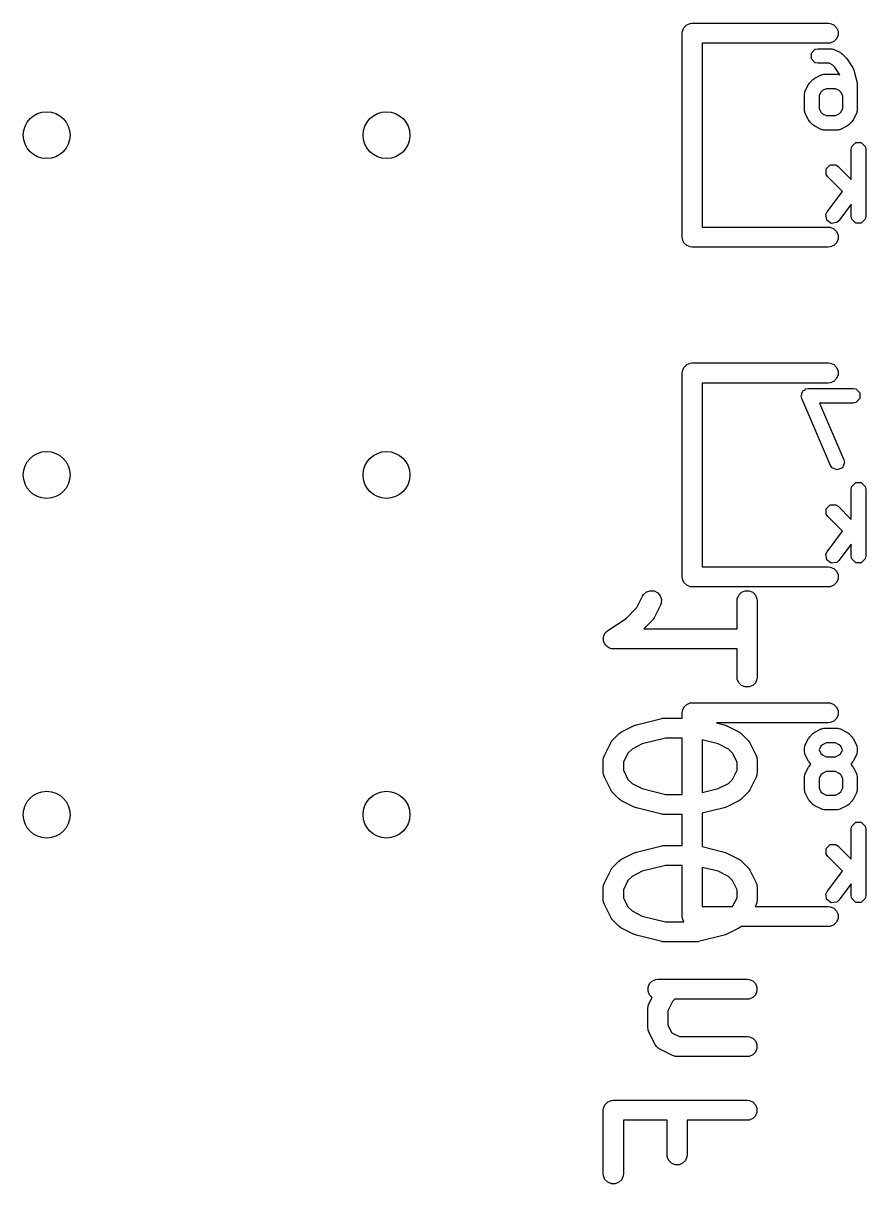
# Model space of a CAD drawing. Extents: x 0.39 to 2.96, y 0.39 to 3.78.
# Drawn here: x 2.4031 to 2.6511, y 2.6014 to 2.943 of the extents above; entities that cross this region are included whole.
import ezdxf

# ---------------------------------------------------------------- set-up
doc = ezdxf.new("R2010")
doc.units = 0
doc.header["$MEASUREMENT"] = 0
doc.layers.add('BLACK', color=7, linetype='CONTINUOUS')

msp = doc.modelspace()

# ---------------------------------------------------------------- linework, layer by layer
at = {"layer": 'BLACK', "linetype": 'CONTINUOUS'}
for p, q in [((2.5971, 2.94058), (2.59754, 2.94164)), ((2.59754, 2.94164), (2.59836, 2.94246)), ((2.59836, 2.94246), (2.59942, 2.9429)), ((2.59942, 2.9429), (2.6, 2.94295)), ((2.6, 2.94295), (2.64, 2.94295)), ((2.64, 2.94295), (2.64058, 2.9429)), ((2.64058, 2.9429), (2.64164, 2.94246)), ((2.64164, 2.94246), (2.64246, 2.94164)), ((2.64246, 2.94164), (2.6429, 2.94058)), ((2.59705, 2.94), (2.5971, 2.94058)), ((2.59705, 2.88), (2.59705, 2.94)), ((2.64246, 2.93836), (2.64164, 2.93754)), ((2.6429, 2.93942), (2.64246, 2.93836)), ((2.6429, 2.94058), (2.6429, 2.93942)), ((2.64, 2.93705), (2.60295, 2.93705)), ((2.60295, 2.93705), (2.60295, 2.88295)), ((2.63503, 2.93413), (2.63619, 2.9353)), ((2.63619, 2.9353), (2.63702, 2.93546)), ((2.63702, 2.93546), (2.64077, 2.93546)), ((2.64058, 2.9371), (2.64, 2.93705)), ((2.64164, 2.93754), (2.64058, 2.9371)), ((2.64077, 2.93546), (2.64087, 2.93544)), ((2.64087, 2.93544), (2.64092, 2.93545)), ((2.64092, 2.93545), (2.64125, 2.93536)), ((2.64125, 2.93536), (2.64159, 2.9353)), ((2.64159, 2.9353), (2.64163, 2.93526)), ((2.64163, 2.93526), (2.64173, 2.93523)), ((2.64173, 2.93523), (2.64361, 2.93429)), ((2.64361, 2.93429), (2.64388, 2.93408)), ((2.63503, 2.93249), (2.63503, 2.93413)), ((2.63619, 2.93132), (2.63503, 2.93249)), ((2.63702, 2.93116), (2.63619, 2.93132)), ((2.64026, 2.93116), (2.63702, 2.93116)), ((2.64137, 2.9306), (2.64026, 2.93116)), ((2.64388, 2.93408), (2.64417, 2.93389)), ((2.64417, 2.93389), (2.6451, 2.93295)), ((2.6451, 2.93295), (2.64522, 2.93278)), ((2.64522, 2.93278), (2.64537, 2.93263)), ((2.64537, 2.93263), (2.64725, 2.92981)), ((2.63606, 2.92679), (2.63793, 2.92773)), ((2.63793, 2.92773), (2.63804, 2.92776)), ((2.63804, 2.92776), (2.63807, 2.92779)), ((2.63807, 2.92779), (2.63841, 2.92786)), ((2.63841, 2.92786), (2.63874, 2.92795)), ((2.63874, 2.92795), (2.63879, 2.92793)), ((2.63879, 2.92793), (2.63889, 2.92796)), ((2.63889, 2.92796), (2.64265, 2.92796)), ((2.64191, 2.93006), (2.64137, 2.9306)), ((2.64342, 2.9278), (2.64191, 2.93006)), ((2.64265, 2.92796), (2.64275, 2.92793)), ((2.64275, 2.92793), (2.6428, 2.92795)), ((2.6428, 2.92795), (2.64313, 2.92786)), ((2.64313, 2.92786), (2.64342, 2.9278)), ((2.64725, 2.92981), (2.64739, 2.92947)), ((2.64739, 2.92947), (2.64755, 2.92914)), ((2.64755, 2.92914), (2.64848, 2.92539)), ((2.63322, 2.92301), (2.63416, 2.92489)), ((2.63416, 2.92489), (2.63437, 2.92516)), ((2.63437, 2.92516), (2.63456, 2.92545)), ((2.63456, 2.92545), (2.6355, 2.92639)), ((2.6355, 2.92639), (2.63578, 2.92658)), ((2.63578, 2.92658), (2.63606, 2.92679)), ((2.64848, 2.92539), (2.6485, 2.92513)), ((2.6485, 2.92513), (2.64855, 2.92487)), ((2.64855, 2.92487), (2.64855, 2.91736)), ((2.63299, 2.92205), (2.63301, 2.92216)), ((2.63299, 2.91736), (2.63299, 2.92205)), ((2.633, 2.92221), (2.63309, 2.92254)), ((2.63301, 2.92216), (2.633, 2.92221)), ((2.63309, 2.92254), (2.63315, 2.92288)), ((2.63315, 2.92288), (2.63319, 2.92291)), ((2.63319, 2.92291), (2.63322, 2.92301)), ((2.63785, 2.92266), (2.63729, 2.92155)), ((2.63729, 2.92155), (2.63729, 2.91787)), ((2.63829, 2.9231), (2.63785, 2.92266)), ((2.6394, 2.92366), (2.63829, 2.9231)), ((2.64214, 2.92366), (2.6394, 2.92366)), ((2.64325, 2.9231), (2.64214, 2.92366)), ((2.64369, 2.92266), (2.64325, 2.9231)), ((2.64425, 2.92155), (2.64369, 2.92266)), ((2.64425, 2.91787), (2.64425, 2.92155)), ((2.63301, 2.91726), (2.63299, 2.91736)), ((2.633, 2.91721), (2.63301, 2.91726)), ((2.63309, 2.91688), (2.633, 2.91721)), ((2.63729, 2.91787), (2.63785, 2.91676)), ((2.64369, 2.91676), (2.64425, 2.91787)), ((2.64854, 2.91721), (2.64845, 2.91688)), ((2.64855, 2.91736), (2.64853, 2.91726)), ((2.64853, 2.91726), (2.64854, 2.91721)), ((2.63315, 2.91654), (2.63309, 2.91688)), ((2.63319, 2.9165), (2.63315, 2.91654)), ((2.63322, 2.9164), (2.63319, 2.9165)), ((2.63416, 2.91452), (2.63322, 2.9164)), ((2.63437, 2.91425), (2.63416, 2.91452)), ((2.63456, 2.91397), (2.63437, 2.91425)), ((2.6355, 2.91303), (2.63456, 2.91397)), ((2.63785, 2.91676), (2.63829, 2.91632)), ((2.63829, 2.91632), (2.6394, 2.91576)), ((2.6394, 2.91576), (2.64214, 2.91576)), ((2.64214, 2.91576), (2.64325, 2.91632)), ((2.64325, 2.91632), (2.64369, 2.91676)), ((2.64698, 2.91397), (2.64604, 2.91303)), ((2.64717, 2.91425), (2.64698, 2.91397)), ((2.64738, 2.91452), (2.64717, 2.91425)), ((2.64832, 2.9164), (2.64738, 2.91452)), ((2.64835, 2.9165), (2.64832, 2.9164)), ((2.64838, 2.91654), (2.64835, 2.9165)), ((2.64845, 2.91688), (2.64838, 2.91654)), ((2.63578, 2.91284), (2.6355, 2.91303)), ((2.63606, 2.91263), (2.63578, 2.91284)), ((2.63793, 2.91169), (2.63606, 2.91263)), ((2.63804, 2.91166), (2.63793, 2.91169)), ((2.63807, 2.91162), (2.63804, 2.91166)), ((2.63841, 2.91156), (2.63807, 2.91162)), ((2.63874, 2.91147), (2.63841, 2.91156)), ((2.63879, 2.91148), (2.63874, 2.91147)), ((2.63889, 2.91146), (2.63879, 2.91148)), ((2.64265, 2.91146), (2.63889, 2.91146)), ((2.64275, 2.91148), (2.64265, 2.91146)), ((2.6428, 2.91147), (2.64275, 2.91148)), ((2.64313, 2.91156), (2.6428, 2.91147)), ((2.64347, 2.91162), (2.64313, 2.91156)), ((2.6435, 2.91166), (2.64347, 2.91162)), ((2.64361, 2.91169), (2.6435, 2.91166)), ((2.64548, 2.91263), (2.64361, 2.91169)), ((2.64576, 2.91284), (2.64548, 2.91263)), ((2.64604, 2.91303), (2.64576, 2.91284)), ((2.64692, 2.90663), (2.64808, 2.9078)), ((2.64808, 2.9078), (2.64973, 2.9078)), ((2.64973, 2.9078), (2.65089, 2.90663)), ((2.64675, 2.90581), (2.64692, 2.90663)), ((2.64675, 2.89693), (2.64675, 2.90581)), ((2.65089, 2.90663), (2.65105, 2.90581)), ((2.65105, 2.90581), (2.65105, 2.88611)), ((2.63941, 2.90007), (2.64057, 2.90123)), ((2.64057, 2.90123), (2.64222, 2.90123)), ((2.64222, 2.90123), (2.64292, 2.90076)), ((2.64292, 2.90076), (2.64675, 2.89693)), ((2.63941, 2.89842), (2.63941, 2.90007)), ((2.63988, 2.89772), (2.63941, 2.89842)), ((2.64419, 2.89341), (2.63988, 2.89772)), ((2.63968, 2.8874), (2.64419, 2.89341)), ((2.63931, 2.88664), (2.63968, 2.8874)), ((2.63955, 2.88501), (2.63931, 2.88664)), ((2.64675, 2.88967), (2.64312, 2.88482)), ((2.64675, 2.88611), (2.64675, 2.88967)), ((2.64086, 2.88403), (2.63955, 2.88501)), ((2.64249, 2.88426), (2.64086, 2.88403)), ((2.64312, 2.88482), (2.64249, 2.88426)), ((2.64692, 2.88529), (2.64675, 2.88611)), ((2.64808, 2.88412), (2.64692, 2.88529)), ((2.64973, 2.88412), (2.64808, 2.88412)), ((2.65089, 2.88529), (2.64973, 2.88412)), ((2.65105, 2.88611), (2.65089, 2.88529)), ((2.5971, 2.87942), (2.59705, 2.88)), ((2.60295, 2.88295), (2.64, 2.88295)), ((2.64, 2.88295), (2.64058, 2.8829)), ((2.64058, 2.8829), (2.64164, 2.88246)), ((2.64164, 2.88246), (2.64246, 2.88164)), ((2.64246, 2.88164), (2.6429, 2.88058)), ((2.6429, 2.88058), (2.6429, 2.87942)), ((2.59754, 2.87836), (2.5971, 2.87942)), ((2.59836, 2.87754), (2.59754, 2.87836)), ((2.59942, 2.8771), (2.59836, 2.87754)), ((2.6, 2.87705), (2.59942, 2.8771)), ((2.64, 2.87705), (2.6, 2.87705)), ((2.64058, 2.8771), (2.64, 2.87705)), ((2.64164, 2.87754), (2.64058, 2.8771)), ((2.64246, 2.87836), (2.64164, 2.87754)), ((2.6429, 2.87942), (2.64246, 2.87836)), ((2.59754, 2.84164), (2.59836, 2.84246)), ((2.59836, 2.84246), (2.59942, 2.8429)), ((2.59942, 2.8429), (2.6, 2.84295)), ((2.6, 2.84295), (2.64, 2.84295)), ((2.64, 2.84295), (2.64058, 2.8429)), ((2.64058, 2.8429), (2.64164, 2.84246)), ((2.64164, 2.84246), (2.64246, 2.84164)), ((2.59705, 2.84), (2.5971, 2.84058)), ((2.59705, 2.78), (2.59705, 2.84)), ((2.5971, 2.84058), (2.59754, 2.84164)), ((2.64246, 2.84164), (2.6429, 2.84058)), ((2.6429, 2.83942), (2.64246, 2.83836)), ((2.6429, 2.84058), (2.6429, 2.83942)), ((2.64, 2.83705), (2.60295, 2.83705)), ((2.60295, 2.83705), (2.60295, 2.78295)), ((2.63307, 2.83499), (2.63338, 2.8353)), ((2.63338, 2.8353), (2.63415, 2.83545)), ((2.63415, 2.83545), (2.63418, 2.83546)), ((2.63418, 2.83546), (2.63418, 2.83546)), ((2.63418, 2.83546), (2.6342, 2.83546)), ((2.6342, 2.83546), (2.64734, 2.83546)), ((2.64058, 2.8371), (2.64, 2.83705)), ((2.64164, 2.83754), (2.64058, 2.8371)), ((2.64246, 2.83836), (2.64164, 2.83754)), ((2.64734, 2.83546), (2.64816, 2.8353)), ((2.64816, 2.8353), (2.64932, 2.83413)), ((2.63205, 2.83328), (2.63222, 2.83369)), ((2.63222, 2.83251), (2.63205, 2.83328)), ((2.63222, 2.83413), (2.63251, 2.83443)), ((2.63222, 2.83369), (2.63222, 2.83413)), ((2.63222, 2.83249), (2.63222, 2.83251)), ((2.63222, 2.83248), (2.63222, 2.83249)), ((2.63223, 2.83246), (2.63222, 2.83248)), ((2.64067, 2.81276), (2.63223, 2.83246)), ((2.63251, 2.83443), (2.63266, 2.83481)), ((2.63266, 2.83481), (2.63307, 2.83499)), ((2.64932, 2.83249), (2.64816, 2.83132)), ((2.64932, 2.83413), (2.64932, 2.83249)), ((2.64734, 2.83116), (2.63746, 2.83116)), ((2.63746, 2.83116), (2.64462, 2.81446)), ((2.64816, 2.83132), (2.64734, 2.83116)), ((2.64114, 2.81207), (2.64067, 2.81276)), ((2.64267, 2.81146), (2.64114, 2.81207)), ((2.64418, 2.81211), (2.64267, 2.81146)), ((2.6448, 2.81364), (2.64418, 2.81211)), ((2.64462, 2.81446), (2.6448, 2.81364)), ((2.64675, 2.80581), (2.64692, 2.80663)), ((2.64675, 2.79693), (2.64675, 2.80581)), ((2.64692, 2.80663), (2.64808, 2.8078)), ((2.64808, 2.8078), (2.64973, 2.8078)), ((2.64973, 2.8078), (2.65089, 2.80663)), ((2.65089, 2.80663), (2.65105, 2.80581)), ((2.65105, 2.80581), (2.65105, 2.78611)), ((2.63941, 2.80007), (2.64057, 2.80123)), ((2.64057, 2.80123), (2.64222, 2.80123)), ((2.64222, 2.80123), (2.64292, 2.80076)), ((2.63941, 2.79842), (2.63941, 2.80007)), ((2.63988, 2.79772), (2.63941, 2.79842)), ((2.64419, 2.79341), (2.63988, 2.79772)), ((2.64292, 2.80076), (2.64675, 2.79693)), ((2.63968, 2.7874), (2.64419, 2.79341)), ((2.63931, 2.78664), (2.63968, 2.7874)), ((2.64675, 2.78967), (2.64312, 2.78482)), ((2.64675, 2.78611), (2.64675, 2.78967)), ((2.63955, 2.78501), (2.63931, 2.78664)), ((2.64086, 2.78403), (2.63955, 2.78501)), ((2.64249, 2.78426), (2.64086, 2.78403)), ((2.64312, 2.78482), (2.64249, 2.78426)), ((2.64692, 2.78529), (2.64675, 2.78611)), ((2.64808, 2.78412), (2.64692, 2.78529)), ((2.64973, 2.78412), (2.64808, 2.78412)), ((2.65089, 2.78529), (2.64973, 2.78412)), ((2.65105, 2.78611), (2.65089, 2.78529)), ((2.60295, 2.78295), (2.64, 2.78295)), ((2.64, 2.78295), (2.64058, 2.7829)), ((2.64058, 2.7829), (2.64164, 2.78246)), ((2.64164, 2.78246), (2.64246, 2.78164)), ((2.64246, 2.78164), (2.6429, 2.78058)), ((2.6429, 2.78058), (2.6429, 2.77942)), ((2.5971, 2.77942), (2.59705, 2.78)), ((2.59754, 2.77836), (2.5971, 2.77942)), ((2.59836, 2.77754), (2.59754, 2.77836)), ((2.59942, 2.7771), (2.59836, 2.77754)), ((2.64164, 2.77754), (2.64058, 2.7771)), ((2.64246, 2.77836), (2.64164, 2.77754)), ((2.6429, 2.77942), (2.64246, 2.77836)), ((2.58371, 2.77099), (2.58537, 2.77431)), ((2.58537, 2.77431), (2.58568, 2.7748)), ((2.58568, 2.7748), (2.58655, 2.77556)), ((2.58655, 2.77556), (2.58764, 2.77592)), ((2.58764, 2.77592), (2.58879, 2.77584)), ((2.58879, 2.77584), (2.58982, 2.77532)), ((2.58982, 2.77532), (2.59058, 2.77445)), ((2.59058, 2.77445), (2.59094, 2.77336)), ((2.6, 2.77705), (2.59942, 2.7771)), ((2.64, 2.77705), (2.6, 2.77705)), ((2.61324, 2.77357), (2.61368, 2.77463)), ((2.61368, 2.77463), (2.61449, 2.77545)), ((2.61449, 2.77545), (2.61556, 2.77589)), ((2.61556, 2.77589), (2.61671, 2.77589)), ((2.61671, 2.77589), (2.61777, 2.77545)), ((2.61777, 2.77545), (2.61859, 2.77463)), ((2.61859, 2.77463), (2.61903, 2.77357)), ((2.64058, 2.7771), (2.64, 2.77705)), ((2.58051, 2.76779), (2.58371, 2.77099)), ((2.59065, 2.77167), (2.58878, 2.76792)), ((2.59086, 2.77221), (2.59065, 2.77167)), ((2.59094, 2.77336), (2.59086, 2.77221)), ((2.61318, 2.77299), (2.61324, 2.77357)), ((2.61318, 2.76469), (2.61318, 2.77299)), ((2.61903, 2.77357), (2.61909, 2.77299)), ((2.61909, 2.77299), (2.61909, 2.75049)), ((2.57513, 2.7642), (2.58051, 2.76779)), ((2.58823, 2.76715), (2.58577, 2.76469)), ((2.58841, 2.76738), (2.58823, 2.76715)), ((2.58847, 2.76743), (2.58841, 2.76738)), ((2.58853, 2.76752), (2.58847, 2.76743)), ((2.58859, 2.7676), (2.58853, 2.76752)), ((2.58862, 2.76767), (2.58859, 2.7676)), ((2.58878, 2.76792), (2.58862, 2.76767)), ((2.57431, 2.76338), (2.57452, 2.76359)), ((2.57452, 2.76359), (2.57468, 2.76383)), ((2.57468, 2.76383), (2.57512, 2.76419)), ((2.57512, 2.76419), (2.57512, 2.7642)), ((2.57512, 2.7642), (2.57512, 2.7642)), ((2.57512, 2.7642), (2.57513, 2.7642)), ((2.58577, 2.76469), (2.61318, 2.76469)), ((2.57381, 2.76174), (2.57387, 2.76203)), ((2.57387, 2.76146), (2.57381, 2.76174)), ((2.57387, 2.76232), (2.57398, 2.76259)), ((2.57387, 2.76203), (2.57387, 2.76232)), ((2.57387, 2.76117), (2.57387, 2.76146)), ((2.57398, 2.7609), (2.57387, 2.76117)), ((2.57398, 2.76259), (2.57404, 2.76287)), ((2.57403, 2.76061), (2.57398, 2.7609)), ((2.5742, 2.76037), (2.57403, 2.76061)), ((2.57404, 2.76287), (2.5742, 2.76311)), ((2.5742, 2.76311), (2.57431, 2.76338)), ((2.57431, 2.7601), (2.5742, 2.76037)), ((2.57451, 2.7599), (2.57431, 2.7601)), ((2.57467, 2.75966), (2.57451, 2.7599)), ((2.57492, 2.75949), (2.57467, 2.75966)), ((2.57512, 2.75929), (2.57492, 2.75949)), ((2.57539, 2.75918), (2.57512, 2.75929)), ((2.57563, 2.75901), (2.57539, 2.75918)), ((2.57592, 2.75896), (2.57563, 2.75901)), ((2.57619, 2.75885), (2.57592, 2.75896)), ((2.57676, 2.75879), (2.57619, 2.75885)), ((2.61318, 2.75879), (2.57676, 2.75879)), ((2.57676, 2.75879), (2.57676, 2.75879)), ((2.57676, 2.75879), (2.57676, 2.75879)), ((2.57676, 2.75879), (2.57676, 2.75879)), ((2.61318, 2.75049), (2.61318, 2.75879)), ((2.61324, 2.74992), (2.61318, 2.75049)), ((2.61368, 2.74885), (2.61324, 2.74992)), ((2.61903, 2.74992), (2.61859, 2.74885)), ((2.61909, 2.75049), (2.61903, 2.74992)), ((2.61449, 2.74804), (2.61368, 2.74885)), ((2.61556, 2.7476), (2.61449, 2.74804)), ((2.61671, 2.7476), (2.61556, 2.7476)), ((2.61777, 2.74804), (2.61671, 2.7476)), ((2.61859, 2.74885), (2.61777, 2.74804)), ((2.59942, 2.7429), (2.6, 2.74295)), ((2.6, 2.74295), (2.64, 2.74295)), ((2.64, 2.74295), (2.64058, 2.7429)), ((2.59705, 2.74), (2.5971, 2.74058)), ((2.59705, 2.73845), (2.59705, 2.74)), ((2.5971, 2.74058), (2.59754, 2.74164)), ((2.59754, 2.74164), (2.59836, 2.74246)), ((2.59836, 2.74246), (2.59942, 2.7429)), ((2.64058, 2.7429), (2.64164, 2.74246)), ((2.64164, 2.74246), (2.64246, 2.74164)), ((2.64246, 2.74164), (2.6429, 2.74058)), ((2.6429, 2.74058), (2.6429, 2.73942)), ((2.57919, 2.73439), (2.58294, 2.73626)), ((2.58294, 2.73626), (2.58298, 2.73628)), ((2.58298, 2.73628), (2.583, 2.73629)), ((2.583, 2.73629), (2.58324, 2.73638)), ((2.58324, 2.73638), (2.58348, 2.73647)), ((2.58348, 2.73647), (2.5835, 2.73647)), ((2.5835, 2.73647), (2.58355, 2.73648)), ((2.58355, 2.73648), (2.59105, 2.73836)), ((2.59105, 2.73836), (2.59115, 2.73837)), ((2.59115, 2.73837), (2.59119, 2.73839)), ((2.59119, 2.73839), (2.5914, 2.73841)), ((2.5914, 2.73841), (2.59162, 2.73844)), ((2.59162, 2.73844), (2.59166, 2.73844)), ((2.59166, 2.73844), (2.59176, 2.73845)), ((2.59176, 2.73845), (2.59705, 2.73845)), ((2.64, 2.73705), (2.6071, 2.73705)), ((2.6071, 2.73705), (2.60935, 2.73648)), ((2.60935, 2.73648), (2.60939, 2.73647)), ((2.60939, 2.73647), (2.60941, 2.73647)), ((2.60941, 2.73647), (2.60965, 2.73638)), ((2.60965, 2.73638), (2.6099, 2.73629)), ((2.6099, 2.73629), (2.60991, 2.73628)), ((2.60991, 2.73628), (2.60996, 2.73626)), ((2.60996, 2.73626), (2.6137, 2.73439)), ((2.64058, 2.7371), (2.64, 2.73705)), ((2.64164, 2.73754), (2.64058, 2.7371)), ((2.64246, 2.73836), (2.64164, 2.73754)), ((2.6429, 2.73942), (2.64246, 2.73836)), ((2.57655, 2.73196), (2.57843, 2.73383)), ((2.57843, 2.73383), (2.57865, 2.73402)), ((2.57865, 2.73402), (2.5787, 2.73408)), ((2.5787, 2.73408), (2.57879, 2.73413)), ((2.57879, 2.73413), (2.57887, 2.7342)), ((2.57887, 2.7342), (2.57894, 2.73423)), ((2.57894, 2.73423), (2.57919, 2.73439)), ((2.6137, 2.73439), (2.61395, 2.73423)), ((2.61395, 2.73423), (2.61402, 2.7342)), ((2.61402, 2.7342), (2.61411, 2.73413)), ((2.61411, 2.73413), (2.61419, 2.73408)), ((2.61419, 2.73408), (2.61425, 2.73402)), ((2.61425, 2.73402), (2.61447, 2.73383)), ((2.61447, 2.73383), (2.61635, 2.73196)), ((2.63437, 2.73267), (2.63456, 2.73295)), ((2.63456, 2.73295), (2.6355, 2.73389)), ((2.6355, 2.73389), (2.63578, 2.73408)), ((2.63578, 2.73408), (2.63606, 2.73429)), ((2.63606, 2.73429), (2.63793, 2.73523)), ((2.63793, 2.73523), (2.63804, 2.73526)), ((2.63804, 2.73526), (2.63807, 2.7353)), ((2.63807, 2.7353), (2.63841, 2.73536)), ((2.63841, 2.73536), (2.63874, 2.73545)), ((2.63874, 2.73545), (2.63879, 2.73544)), ((2.63879, 2.73544), (2.63889, 2.73546)), ((2.63889, 2.73546), (2.64265, 2.73546)), ((2.64265, 2.73546), (2.64275, 2.73544)), ((2.64275, 2.73544), (2.6428, 2.73545)), ((2.6428, 2.73545), (2.64313, 2.73536)), ((2.64313, 2.73536), (2.64347, 2.7353)), ((2.64347, 2.7353), (2.6435, 2.73526)), ((2.6435, 2.73526), (2.64361, 2.73523)), ((2.64361, 2.73523), (2.64548, 2.73429)), ((2.64548, 2.73429), (2.64576, 2.73408)), ((2.64576, 2.73408), (2.64604, 2.73389)), ((2.64604, 2.73389), (2.64698, 2.73295)), ((2.64698, 2.73295), (2.64717, 2.73267)), ((2.57412, 2.72744), (2.576, 2.73119)), ((2.576, 2.73119), (2.57615, 2.73144)), ((2.57615, 2.73144), (2.57618, 2.73151)), ((2.57618, 2.73151), (2.57625, 2.73159)), ((2.57625, 2.73159), (2.57631, 2.73168)), ((2.57631, 2.73168), (2.57636, 2.73173)), ((2.57636, 2.73173), (2.57655, 2.73196)), ((2.58226, 2.72932), (2.58107, 2.72812)), ((2.58529, 2.73083), (2.58226, 2.72932)), ((2.59213, 2.73254), (2.58529, 2.73083)), ((2.59705, 2.73254), (2.59213, 2.73254)), ((2.59705, 2.71595), (2.59705, 2.73254)), ((2.6076, 2.73083), (2.60295, 2.732)), ((2.60295, 2.732), (2.60295, 2.7165)), ((2.61064, 2.72932), (2.6076, 2.73083)), ((2.61183, 2.72812), (2.61064, 2.72932)), ((2.61635, 2.73196), (2.61653, 2.73173)), ((2.61653, 2.73173), (2.61659, 2.73168)), ((2.61659, 2.73168), (2.61665, 2.73159)), ((2.61665, 2.73159), (2.61671, 2.73151)), ((2.61671, 2.73151), (2.61674, 2.73144)), ((2.61674, 2.73144), (2.6169, 2.73119)), ((2.6169, 2.73119), (2.61877, 2.72744)), ((2.63299, 2.72956), (2.63301, 2.72966)), ((2.63299, 2.72862), (2.63299, 2.72956)), ((2.633, 2.72971), (2.63309, 2.73004)), ((2.63301, 2.72966), (2.633, 2.72971)), ((2.63309, 2.73004), (2.63315, 2.73038)), ((2.63315, 2.73038), (2.63319, 2.73042)), ((2.63319, 2.73042), (2.63322, 2.73052)), ((2.63322, 2.73052), (2.63416, 2.7324)), ((2.63416, 2.7324), (2.63437, 2.73267)), ((2.63785, 2.73016), (2.63731, 2.72909)), ((2.63829, 2.7306), (2.63785, 2.73016)), ((2.6394, 2.73116), (2.63829, 2.7306)), ((2.64214, 2.73116), (2.6394, 2.73116)), ((2.64325, 2.7306), (2.64214, 2.73116)), ((2.64369, 2.73016), (2.64325, 2.7306)), ((2.64423, 2.72909), (2.64369, 2.73016)), ((2.64717, 2.73267), (2.64738, 2.7324)), ((2.64738, 2.7324), (2.64832, 2.73052)), ((2.64832, 2.73052), (2.64835, 2.73042)), ((2.64835, 2.73042), (2.64838, 2.73038)), ((2.64838, 2.73038), (2.64845, 2.73004)), ((2.64845, 2.73004), (2.64854, 2.72971)), ((2.64854, 2.72971), (2.64853, 2.72966)), ((2.64853, 2.72966), (2.64855, 2.72956)), ((2.64855, 2.72956), (2.64855, 2.72862)), ((2.57381, 2.72612), (2.57387, 2.7267)), ((2.57381, 2.72237), (2.57381, 2.72612)), ((2.57387, 2.7267), (2.57391, 2.7268)), ((2.57391, 2.7268), (2.57392, 2.7269)), ((2.57392, 2.7269), (2.57412, 2.72744)), ((2.58107, 2.72812), (2.57972, 2.72542)), ((2.61318, 2.72542), (2.61183, 2.72812)), ((2.61877, 2.72744), (2.61898, 2.7269)), ((2.61898, 2.7269), (2.61899, 2.7268)), ((2.61899, 2.7268), (2.61903, 2.7267)), ((2.61903, 2.7267), (2.61909, 2.72612)), ((2.61909, 2.72612), (2.61909, 2.72237)), ((2.63301, 2.72851), (2.63299, 2.72862)), ((2.633, 2.72847), (2.63301, 2.72851)), ((2.63309, 2.72813), (2.633, 2.72847)), ((2.63315, 2.7278), (2.63309, 2.72813)), ((2.63319, 2.72776), (2.63315, 2.7278)), ((2.63322, 2.72766), (2.63319, 2.72776)), ((2.63416, 2.72578), (2.63322, 2.72766)), ((2.63731, 2.72909), (2.63785, 2.72802)), ((2.63785, 2.72802), (2.63829, 2.72757)), ((2.63829, 2.72757), (2.6394, 2.72702)), ((2.6394, 2.72702), (2.64214, 2.72702)), ((2.64214, 2.72702), (2.64325, 2.72757)), ((2.64325, 2.72757), (2.64369, 2.72802)), ((2.64369, 2.72802), (2.64423, 2.72909)), ((2.64832, 2.72766), (2.64738, 2.72578)), ((2.64835, 2.72776), (2.64832, 2.72766)), ((2.64838, 2.7278), (2.64835, 2.72776)), ((2.64845, 2.72813), (2.64838, 2.7278)), ((2.64854, 2.72847), (2.64845, 2.72813)), ((2.64855, 2.72862), (2.64853, 2.72851)), ((2.64853, 2.72851), (2.64854, 2.72847)), ((2.57972, 2.72542), (2.57972, 2.72307)), ((2.57972, 2.72307), (2.58107, 2.72037)), ((2.61183, 2.72037), (2.61318, 2.72307)), ((2.61318, 2.72307), (2.61318, 2.72542)), ((2.63322, 2.72208), (2.63416, 2.72395)), ((2.63437, 2.72551), (2.63416, 2.72578)), ((2.63416, 2.72395), (2.63437, 2.72422)), ((2.63456, 2.72522), (2.63437, 2.72551)), ((2.63437, 2.72422), (2.63456, 2.72451)), ((2.63491, 2.72487), (2.63456, 2.72522)), ((2.63456, 2.72451), (2.63491, 2.72487)), ((2.6394, 2.72272), (2.63829, 2.72216)), ((2.64214, 2.72272), (2.6394, 2.72272)), ((2.64325, 2.72216), (2.64214, 2.72272)), ((2.64698, 2.72522), (2.64662, 2.72487)), ((2.64662, 2.72487), (2.64698, 2.72451)), ((2.64717, 2.72551), (2.64698, 2.72522)), ((2.64698, 2.72451), (2.64717, 2.72422)), ((2.64738, 2.72578), (2.64717, 2.72551)), ((2.64717, 2.72422), (2.64738, 2.72395)), ((2.64738, 2.72395), (2.64832, 2.72208)), ((2.57387, 2.7218), (2.57381, 2.72237)), ((2.57391, 2.7217), (2.57387, 2.7218)), ((2.57392, 2.72159), (2.57391, 2.7217)), ((2.57412, 2.72105), (2.57392, 2.72159)), ((2.576, 2.7173), (2.57412, 2.72105)), ((2.58107, 2.72037), (2.58226, 2.71917)), ((2.58226, 2.71917), (2.58529, 2.71766)), ((2.6076, 2.71766), (2.61064, 2.71917)), ((2.61064, 2.71917), (2.61183, 2.72037)), ((2.61877, 2.72105), (2.6169, 2.7173)), ((2.61898, 2.72159), (2.61877, 2.72105)), ((2.61899, 2.7217), (2.61898, 2.72159)), ((2.61903, 2.7218), (2.61899, 2.7217)), ((2.61909, 2.72237), (2.61903, 2.7218)), ((2.63299, 2.72111), (2.63301, 2.72122)), ((2.63299, 2.71736), (2.63299, 2.72111)), ((2.633, 2.72127), (2.63309, 2.7216)), ((2.63301, 2.72122), (2.633, 2.72127)), ((2.63309, 2.7216), (2.63315, 2.72194)), ((2.63315, 2.72194), (2.63319, 2.72197)), ((2.63319, 2.72197), (2.63322, 2.72208)), ((2.63785, 2.72172), (2.63729, 2.72061)), ((2.63729, 2.72061), (2.63729, 2.71787)), ((2.63829, 2.72216), (2.63785, 2.72172)), ((2.64369, 2.72172), (2.64325, 2.72216)), ((2.64425, 2.72061), (2.64369, 2.72172)), ((2.64425, 2.71787), (2.64425, 2.72061)), ((2.64832, 2.72208), (2.64835, 2.72197)), ((2.64835, 2.72197), (2.64838, 2.72194)), ((2.64838, 2.72194), (2.64845, 2.7216)), ((2.64845, 2.7216), (2.64854, 2.72127)), ((2.64854, 2.72127), (2.64853, 2.72122)), ((2.64853, 2.72122), (2.64855, 2.72111)), ((2.64855, 2.72111), (2.64855, 2.71736)), ((2.57615, 2.71705), (2.576, 2.7173)), ((2.57618, 2.71698), (2.57615, 2.71705)), ((2.57625, 2.7169), (2.57618, 2.71698)), ((2.57631, 2.71681), (2.57625, 2.7169)), ((2.57636, 2.71676), (2.57631, 2.71681)), ((2.57655, 2.71653), (2.57636, 2.71676)), ((2.57843, 2.71466), (2.57655, 2.71653)), ((2.58529, 2.71766), (2.59213, 2.71595)), ((2.59213, 2.71595), (2.59705, 2.71595)), ((2.60295, 2.7165), (2.6076, 2.71766)), ((2.61635, 2.71653), (2.61447, 2.71466)), ((2.61653, 2.71676), (2.61635, 2.71653)), ((2.61659, 2.71681), (2.61653, 2.71676)), ((2.61665, 2.7169), (2.61659, 2.71681)), ((2.61671, 2.71698), (2.61665, 2.7169)), ((2.61674, 2.71705), (2.61671, 2.71698)), ((2.6169, 2.7173), (2.61674, 2.71705)), ((2.63301, 2.71726), (2.63299, 2.71736)), ((2.633, 2.71721), (2.63301, 2.71726)), ((2.63309, 2.71688), (2.633, 2.71721)), ((2.63315, 2.71654), (2.63309, 2.71688)), ((2.63319, 2.7165), (2.63315, 2.71654)), ((2.63322, 2.7164), (2.63319, 2.7165)), ((2.63416, 2.71452), (2.63322, 2.7164)), ((2.63729, 2.71787), (2.63785, 2.71676)), ((2.63785, 2.71676), (2.63829, 2.71632)), ((2.63829, 2.71632), (2.6394, 2.71576)), ((2.6394, 2.71576), (2.64214, 2.71576)), ((2.64214, 2.71576), (2.64325, 2.71632)), ((2.64325, 2.71632), (2.64369, 2.71676)), ((2.64369, 2.71676), (2.64425, 2.71787)), ((2.64832, 2.7164), (2.64738, 2.71452)), ((2.64835, 2.7165), (2.64832, 2.7164)), ((2.64838, 2.71654), (2.64835, 2.7165)), ((2.64845, 2.71688), (2.64838, 2.71654)), ((2.64854, 2.71721), (2.64845, 2.71688)), ((2.64855, 2.71736), (2.64853, 2.71726)), ((2.64853, 2.71726), (2.64854, 2.71721)), ((2.57865, 2.71447), (2.57843, 2.71466)), ((2.5787, 2.71441), (2.57865, 2.71447)), ((2.57879, 2.71436), (2.5787, 2.71441)), ((2.57887, 2.71429), (2.57879, 2.71436)), ((2.57894, 2.71426), (2.57887, 2.71429)), ((2.57919, 2.71411), (2.57894, 2.71426)), ((2.58294, 2.71223), (2.57919, 2.71411)), ((2.58298, 2.71222), (2.58294, 2.71223)), ((2.583, 2.7122), (2.58298, 2.71222)), ((2.60991, 2.71222), (2.6099, 2.7122)), ((2.60996, 2.71223), (2.60991, 2.71222)), ((2.6137, 2.71411), (2.60996, 2.71223)), ((2.61395, 2.71426), (2.6137, 2.71411)), ((2.61402, 2.71429), (2.61395, 2.71426)), ((2.61411, 2.71436), (2.61402, 2.71429)), ((2.61419, 2.71441), (2.61411, 2.71436)), ((2.61425, 2.71447), (2.61419, 2.71441)), ((2.61447, 2.71466), (2.61425, 2.71447)), ((2.63437, 2.71425), (2.63416, 2.71452)), ((2.63456, 2.71397), (2.63437, 2.71425)), ((2.6355, 2.71303), (2.63456, 2.71397)), ((2.63578, 2.71284), (2.6355, 2.71303)), ((2.63606, 2.71263), (2.63578, 2.71284)), ((2.63793, 2.71169), (2.63606, 2.71263)), ((2.64548, 2.71263), (2.64361, 2.71169)), ((2.64576, 2.71284), (2.64548, 2.71263)), ((2.64604, 2.71303), (2.64576, 2.71284)), ((2.64698, 2.71397), (2.64604, 2.71303)), ((2.64717, 2.71425), (2.64698, 2.71397)), ((2.64738, 2.71452), (2.64717, 2.71425)), ((2.58324, 2.71212), (2.583, 2.7122)), ((2.58348, 2.71202), (2.58324, 2.71212)), ((2.5835, 2.71202), (2.58348, 2.71202)), ((2.58355, 2.71201), (2.5835, 2.71202)), ((2.59105, 2.71013), (2.58355, 2.71201)), ((2.59115, 2.71012), (2.59105, 2.71013)), ((2.59119, 2.7101), (2.59115, 2.71012)), ((2.5914, 2.71008), (2.59119, 2.7101)), ((2.59162, 2.71005), (2.5914, 2.71008)), ((2.59166, 2.71005), (2.59162, 2.71005)), ((2.59176, 2.71004), (2.59166, 2.71005)), ((2.59705, 2.71004), (2.59176, 2.71004)), ((2.59705, 2.70095), (2.59705, 2.71004)), ((2.60935, 2.71201), (2.60295, 2.71041)), ((2.60295, 2.71041), (2.60295, 2.70059)), ((2.60939, 2.71202), (2.60935, 2.71201)), ((2.60941, 2.71202), (2.60939, 2.71202)), ((2.60965, 2.71212), (2.60941, 2.71202)), ((2.6099, 2.7122), (2.60965, 2.71212)), ((2.63804, 2.71166), (2.63793, 2.71169)), ((2.63807, 2.71162), (2.63804, 2.71166)), ((2.63841, 2.71156), (2.63807, 2.71162)), ((2.63874, 2.71147), (2.63841, 2.71156)), ((2.63879, 2.71148), (2.63874, 2.71147)), ((2.63889, 2.71146), (2.63879, 2.71148)), ((2.64265, 2.71146), (2.63889, 2.71146)), ((2.64275, 2.71148), (2.64265, 2.71146)), ((2.6428, 2.71147), (2.64275, 2.71148)), ((2.64313, 2.71156), (2.6428, 2.71147)), ((2.64347, 2.71162), (2.64313, 2.71156)), ((2.6435, 2.71166), (2.64347, 2.71162)), ((2.64361, 2.71169), (2.6435, 2.71166)), ((2.64675, 2.70581), (2.64692, 2.70663)), ((2.64675, 2.69693), (2.64675, 2.70581)), ((2.64692, 2.70663), (2.64808, 2.7078)), ((2.64808, 2.7078), (2.64973, 2.7078)), ((2.64973, 2.7078), (2.65089, 2.70663)), ((2.65089, 2.70663), (2.65105, 2.70581)), ((2.65105, 2.70581), (2.65105, 2.68611)), ((2.57919, 2.69689), (2.58294, 2.69877)), ((2.58294, 2.69877), (2.58298, 2.69878)), ((2.58298, 2.69878), (2.583, 2.69879)), ((2.583, 2.69879), (2.58324, 2.69888)), ((2.58324, 2.69888), (2.58348, 2.69897)), ((2.58348, 2.69897), (2.5835, 2.69897)), ((2.5835, 2.69897), (2.58355, 2.69899)), ((2.58355, 2.69899), (2.59105, 2.70086)), ((2.59105, 2.70086), (2.59115, 2.70088)), ((2.59115, 2.70088), (2.59119, 2.7009)), ((2.59119, 2.7009), (2.5914, 2.70092)), ((2.5914, 2.70092), (2.59162, 2.70095)), ((2.59162, 2.70095), (2.59166, 2.70094)), ((2.59166, 2.70094), (2.59176, 2.70095)), ((2.59176, 2.70095), (2.59705, 2.70095)), ((2.60295, 2.70059), (2.60935, 2.69899)), ((2.60935, 2.69899), (2.60939, 2.69897)), ((2.60939, 2.69897), (2.60941, 2.69897)), ((2.60941, 2.69897), (2.60965, 2.69888)), ((2.60965, 2.69888), (2.6099, 2.69879)), ((2.6099, 2.69879), (2.60991, 2.69878)), ((2.60991, 2.69878), (2.60996, 2.69877)), ((2.60996, 2.69877), (2.6137, 2.69689)), ((2.63941, 2.70007), (2.64057, 2.70123)), ((2.63941, 2.69842), (2.63941, 2.70007)), ((2.64057, 2.70123), (2.64222, 2.70123)), ((2.64222, 2.70123), (2.64292, 2.70076)), ((2.64292, 2.70076), (2.64675, 2.69693)), ((2.57655, 2.69446), (2.57843, 2.69634)), ((2.57843, 2.69634), (2.57865, 2.69652)), ((2.57865, 2.69652), (2.5787, 2.69658)), ((2.5787, 2.69658), (2.57879, 2.69664)), ((2.57879, 2.69664), (2.57887, 2.69671)), ((2.57887, 2.69671), (2.57894, 2.69673)), ((2.57894, 2.69673), (2.57919, 2.69689)), ((2.6137, 2.69689), (2.61395, 2.69673)), ((2.61395, 2.69673), (2.61402, 2.69671)), ((2.61402, 2.69671), (2.61411, 2.69664)), ((2.61411, 2.69664), (2.61419, 2.69658)), ((2.61419, 2.69658), (2.61425, 2.69652)), ((2.61425, 2.69652), (2.61447, 2.69634)), ((2.61447, 2.69634), (2.61635, 2.69446)), ((2.63988, 2.69772), (2.63941, 2.69842)), ((2.64419, 2.69341), (2.63988, 2.69772)), ((2.57412, 2.68995), (2.576, 2.6937)), ((2.576, 2.6937), (2.57615, 2.69394)), ((2.57615, 2.69394), (2.57618, 2.69402)), ((2.57618, 2.69402), (2.57625, 2.6941)), ((2.57625, 2.6941), (2.57631, 2.69419)), ((2.57631, 2.69419), (2.57636, 2.69424)), ((2.57636, 2.69424), (2.57655, 2.69446)), ((2.58226, 2.69182), (2.58107, 2.69063)), ((2.58529, 2.69334), (2.58226, 2.69182)), ((2.59213, 2.69505), (2.58529, 2.69334)), ((2.59705, 2.69505), (2.59213, 2.69505)), ((2.59705, 2.68), (2.59705, 2.69505)), ((2.6076, 2.69334), (2.60295, 2.6945)), ((2.60295, 2.6945), (2.60295, 2.68295)), ((2.61064, 2.69182), (2.6076, 2.69334)), ((2.61183, 2.69063), (2.61064, 2.69182)), ((2.61635, 2.69446), (2.61653, 2.69424)), ((2.61653, 2.69424), (2.61659, 2.69419)), ((2.61659, 2.69419), (2.61665, 2.6941)), ((2.61665, 2.6941), (2.61671, 2.69402)), ((2.61671, 2.69402), (2.61674, 2.69394)), ((2.61674, 2.69394), (2.6169, 2.6937)), ((2.6169, 2.6937), (2.61877, 2.68995)), ((2.63968, 2.6874), (2.64419, 2.69341)), ((2.57381, 2.68863), (2.57387, 2.6892)), ((2.57381, 2.68488), (2.57381, 2.68863)), ((2.57387, 2.6892), (2.57391, 2.6893)), ((2.57391, 2.6893), (2.57392, 2.68941)), ((2.57392, 2.68941), (2.57412, 2.68995)), ((2.58107, 2.69063), (2.57972, 2.68793)), ((2.61318, 2.68793), (2.61183, 2.69063)), ((2.61877, 2.68995), (2.61898, 2.68941)), ((2.61898, 2.68941), (2.61899, 2.6893)), ((2.61899, 2.6893), (2.61903, 2.6892)), ((2.61903, 2.6892), (2.61909, 2.68863)), ((2.61909, 2.68863), (2.61909, 2.68488)), ((2.64675, 2.68967), (2.64312, 2.68482)), ((2.64675, 2.68611), (2.64675, 2.68967)), ((2.57972, 2.68793), (2.57972, 2.68557)), ((2.57972, 2.68557), (2.58107, 2.68288)), ((2.61187, 2.68295), (2.61318, 2.68557)), ((2.61318, 2.68557), (2.61318, 2.68793)), ((2.63931, 2.68664), (2.63968, 2.6874)), ((2.63955, 2.68501), (2.63931, 2.68664)), ((2.64086, 2.68403), (2.63955, 2.68501)), ((2.64692, 2.68529), (2.64675, 2.68611)), ((2.64808, 2.68412), (2.64692, 2.68529)), ((2.65089, 2.68529), (2.64973, 2.68412)), ((2.65105, 2.68611), (2.65089, 2.68529)), ((2.57387, 2.6843), (2.57381, 2.68488)), ((2.57391, 2.6842), (2.57387, 2.6843)), ((2.57392, 2.6841), (2.57391, 2.6842)), ((2.57412, 2.68356), (2.57392, 2.6841)), ((2.576, 2.67981), (2.57412, 2.68356)), ((2.58107, 2.68288), (2.58226, 2.68168)), ((2.58226, 2.68168), (2.58529, 2.68016)), ((2.60295, 2.68295), (2.61187, 2.68295)), ((2.61877, 2.68356), (2.61847, 2.68295)), ((2.61847, 2.68295), (2.64, 2.68295)), ((2.61898, 2.6841), (2.61877, 2.68356)), ((2.61899, 2.6842), (2.61898, 2.6841)), ((2.61903, 2.6843), (2.61899, 2.6842)), ((2.61909, 2.68488), (2.61903, 2.6843)), ((2.64, 2.68295), (2.64058, 2.6829)), ((2.64058, 2.6829), (2.64164, 2.68246)), ((2.64249, 2.68426), (2.64086, 2.68403)), ((2.64164, 2.68246), (2.64246, 2.68164)), ((2.64246, 2.68164), (2.6429, 2.68058)), ((2.64312, 2.68482), (2.64249, 2.68426)), ((2.64973, 2.68412), (2.64808, 2.68412)), ((2.57615, 2.67956), (2.576, 2.67981)), ((2.57618, 2.67949), (2.57615, 2.67956)), ((2.57625, 2.67941), (2.57618, 2.67949)), ((2.57631, 2.67932), (2.57625, 2.67941)), ((2.57636, 2.67927), (2.57631, 2.67932)), ((2.57655, 2.67904), (2.57636, 2.67927)), ((2.57843, 2.67716), (2.57655, 2.67904)), ((2.58529, 2.68016), (2.59213, 2.67846)), ((2.59213, 2.67846), (2.59751, 2.67846)), ((2.5971, 2.67942), (2.59705, 2.68)), ((2.59751, 2.67846), (2.5971, 2.67942)), ((2.64246, 2.67836), (2.64164, 2.67754)), ((2.6429, 2.67942), (2.64246, 2.67836)), ((2.6429, 2.68058), (2.6429, 2.67942)), ((2.57865, 2.67698), (2.57843, 2.67716)), ((2.5787, 2.67692), (2.57865, 2.67698)), ((2.57879, 2.67686), (2.5787, 2.67692)), ((2.57887, 2.6768), (2.57879, 2.67686)), ((2.57894, 2.67677), (2.57887, 2.6768)), ((2.57919, 2.67661), (2.57894, 2.67677)), ((2.58294, 2.67474), (2.57919, 2.67661)), ((2.58298, 2.67472), (2.58294, 2.67474)), ((2.583, 2.67471), (2.58298, 2.67472)), ((2.58324, 2.67462), (2.583, 2.67471)), ((2.6099, 2.67471), (2.60965, 2.67462)), ((2.60991, 2.67472), (2.6099, 2.67471)), ((2.60996, 2.67474), (2.60991, 2.67472)), ((2.6137, 2.67661), (2.60996, 2.67474)), ((2.61395, 2.67677), (2.6137, 2.67661)), ((2.61402, 2.6768), (2.61395, 2.67677)), ((2.61411, 2.67686), (2.61402, 2.6768)), ((2.61419, 2.67692), (2.61411, 2.67686)), ((2.61425, 2.67698), (2.61419, 2.67692)), ((2.61433, 2.67705), (2.61425, 2.67698)), ((2.64, 2.67705), (2.61433, 2.67705)), ((2.64058, 2.6771), (2.64, 2.67705)), ((2.64164, 2.67754), (2.64058, 2.6771)), ((2.58348, 2.67453), (2.58324, 2.67462)), ((2.5835, 2.67453), (2.58348, 2.67453)), ((2.58355, 2.67451), (2.5835, 2.67453)), ((2.59105, 2.67264), (2.58355, 2.67451)), ((2.59115, 2.67262), (2.59105, 2.67264)), ((2.59119, 2.67261), (2.59115, 2.67262)), ((2.5914, 2.67258), (2.59119, 2.67261)), ((2.59162, 2.67255), (2.5914, 2.67258)), ((2.59166, 2.67256), (2.59162, 2.67255)), ((2.59176, 2.67255), (2.59166, 2.67256)), ((2.60114, 2.67255), (2.59176, 2.67255)), ((2.60124, 2.67256), (2.60114, 2.67255)), ((2.60128, 2.67255), (2.60124, 2.67256)), ((2.60149, 2.67258), (2.60128, 2.67255)), ((2.60171, 2.67261), (2.60149, 2.67258)), ((2.60175, 2.67262), (2.60171, 2.67261)), ((2.60185, 2.67264), (2.60175, 2.67262)), ((2.60935, 2.67451), (2.60185, 2.67264)), ((2.60939, 2.67453), (2.60935, 2.67451)), ((2.60941, 2.67453), (2.60939, 2.67453)), ((2.60965, 2.67462), (2.60941, 2.67453)), ((2.58743, 2.66027), (2.58825, 2.66108)), ((2.58825, 2.66108), (2.58931, 2.66153)), ((2.58931, 2.66153), (2.58989, 2.66158)), ((2.58989, 2.66158), (2.61613, 2.66158)), ((2.61613, 2.66158), (2.61671, 2.66153)), ((2.61671, 2.66153), (2.61777, 2.66108)), ((2.61777, 2.66108), (2.61859, 2.66027)), ((2.58699, 2.65921), (2.58743, 2.66027)), ((2.58699, 2.65805), (2.58699, 2.65921)), ((2.58743, 2.65699), (2.58699, 2.65805)), ((2.61859, 2.66027), (2.61903, 2.65921)), ((2.61903, 2.65805), (2.61859, 2.65699)), ((2.61903, 2.65921), (2.61903, 2.65805)), ((2.58704, 2.65378), (2.58725, 2.65433)), ((2.58725, 2.65433), (2.5882, 2.65623)), ((2.5882, 2.65623), (2.58743, 2.65699)), ((2.59419, 2.65501), (2.59284, 2.65231)), ((2.59486, 2.65568), (2.59419, 2.65501)), ((2.61613, 2.65568), (2.59486, 2.65568)), ((2.61671, 2.65573), (2.61613, 2.65568)), ((2.61777, 2.65617), (2.61671, 2.65573)), ((2.61859, 2.65699), (2.61777, 2.65617)), ((2.58693, 2.65301), (2.58699, 2.65358)), ((2.58693, 2.64738), (2.58693, 2.65301)), ((2.58699, 2.65358), (2.58703, 2.65368)), ((2.58703, 2.65368), (2.58704, 2.65378)), ((2.59284, 2.65231), (2.59284, 2.64808)), ((2.58699, 2.6468), (2.58693, 2.64738)), ((2.59284, 2.64808), (2.59396, 2.64583)), ((2.58703, 2.64671), (2.58699, 2.6468)), ((2.58704, 2.6466), (2.58703, 2.64671)), ((2.58725, 2.64606), (2.58704, 2.6466)), ((2.58912, 2.64231), (2.58725, 2.64606)), ((2.59396, 2.64583), (2.59621, 2.64471)), ((2.59621, 2.64471), (2.61613, 2.64471)), ((2.61613, 2.64471), (2.61671, 2.64465)), ((2.61671, 2.64465), (2.61777, 2.64421)), ((2.61777, 2.64421), (2.61859, 2.6434)), ((2.58918, 2.64221), (2.58912, 2.64231)), ((2.5892, 2.64217), (2.58918, 2.64221)), ((2.58925, 2.64211), (2.5892, 2.64217)), ((2.58943, 2.64182), (2.58925, 2.64211)), ((2.58971, 2.64158), (2.58943, 2.64182)), ((2.58995, 2.6413), (2.58971, 2.64158)), ((2.59024, 2.64112), (2.58995, 2.6413)), ((2.5903, 2.64107), (2.59024, 2.64112)), ((2.59034, 2.64105), (2.5903, 2.64107)), ((2.59044, 2.64099), (2.59034, 2.64105)), ((2.59419, 2.63912), (2.59044, 2.64099)), ((2.61859, 2.6434), (2.61903, 2.64233)), ((2.61903, 2.64118), (2.61859, 2.64012)), ((2.61903, 2.64233), (2.61903, 2.64118)), ((2.59473, 2.63891), (2.59419, 2.63912)), ((2.59484, 2.6389), (2.59473, 2.63891)), ((2.59494, 2.63886), (2.59484, 2.6389)), ((2.59551, 2.6388), (2.59494, 2.63886)), ((2.61613, 2.6388), (2.59551, 2.6388)), ((2.61671, 2.63886), (2.61613, 2.6388)), ((2.61777, 2.6393), (2.61671, 2.63886)), ((2.61859, 2.64012), (2.61777, 2.6393)), ((2.57381, 2.62301), (2.57387, 2.62358)), ((2.57387, 2.62358), (2.57431, 2.62465)), ((2.57431, 2.62465), (2.57512, 2.62546)), ((2.57512, 2.62546), (2.57619, 2.6259)), ((2.57619, 2.6259), (2.57676, 2.62596)), ((2.57676, 2.62596), (2.61613, 2.62596)), ((2.61613, 2.62596), (2.61671, 2.6259)), ((2.61671, 2.6259), (2.61777, 2.62546)), ((2.61777, 2.62546), (2.61859, 2.62465)), ((2.61859, 2.62465), (2.61903, 2.62358)), ((2.61903, 2.62358), (2.61903, 2.62243)), ((2.57381, 2.60426), (2.57381, 2.62301)), ((2.59256, 2.62006), (2.57972, 2.62006)), ((2.57972, 2.62006), (2.57972, 2.60426)), ((2.59256, 2.60989), (2.59256, 2.62006)), ((2.61613, 2.62006), (2.59846, 2.62006)), ((2.59846, 2.62006), (2.59846, 2.60989)), ((2.61671, 2.62011), (2.61613, 2.62006)), ((2.61777, 2.62055), (2.61671, 2.62011)), ((2.61859, 2.62137), (2.61777, 2.62055)), ((2.61903, 2.62243), (2.61859, 2.62137)), ((2.59262, 2.60931), (2.59256, 2.60989)), ((2.59846, 2.60989), (2.59841, 2.60931)), ((2.59306, 2.60825), (2.59262, 2.60931)), ((2.59387, 2.60743), (2.59306, 2.60825)), ((2.59494, 2.60699), (2.59387, 2.60743)), ((2.59609, 2.60699), (2.59494, 2.60699)), ((2.59715, 2.60743), (2.59609, 2.60699)), ((2.59797, 2.60825), (2.59715, 2.60743)), ((2.59841, 2.60931), (2.59797, 2.60825)), ((2.57387, 2.60369), (2.57381, 2.60426)), ((2.57431, 2.60262), (2.57387, 2.60369)), ((2.57966, 2.60369), (2.57922, 2.60262)), ((2.57972, 2.60426), (2.57966, 2.60369)), ((2.57512, 2.60181), (2.57431, 2.60262)), ((2.57619, 2.60137), (2.57512, 2.60181)), ((2.57734, 2.60137), (2.57619, 2.60137)), ((2.5784, 2.60181), (2.57734, 2.60137)), ((2.57922, 2.60262), (2.5784, 2.60181))]:
    msp.add_line(p, q, dxfattribs=at)
at = {"layer": 'BLACK'}
for centre in [(2.41, 2.91), (2.41, 2.91), (2.51, 2.91), (2.51, 2.91), (2.41, 2.81), (2.41, 2.81), (2.51, 2.81), (2.51, 2.81), (2.41, 2.71), (2.41, 2.71), (2.51, 2.71), (2.51, 2.71)]:
    msp.add_circle(centre, 0.00689, dxfattribs=at)

doc.saveas('drawing.dxf')
